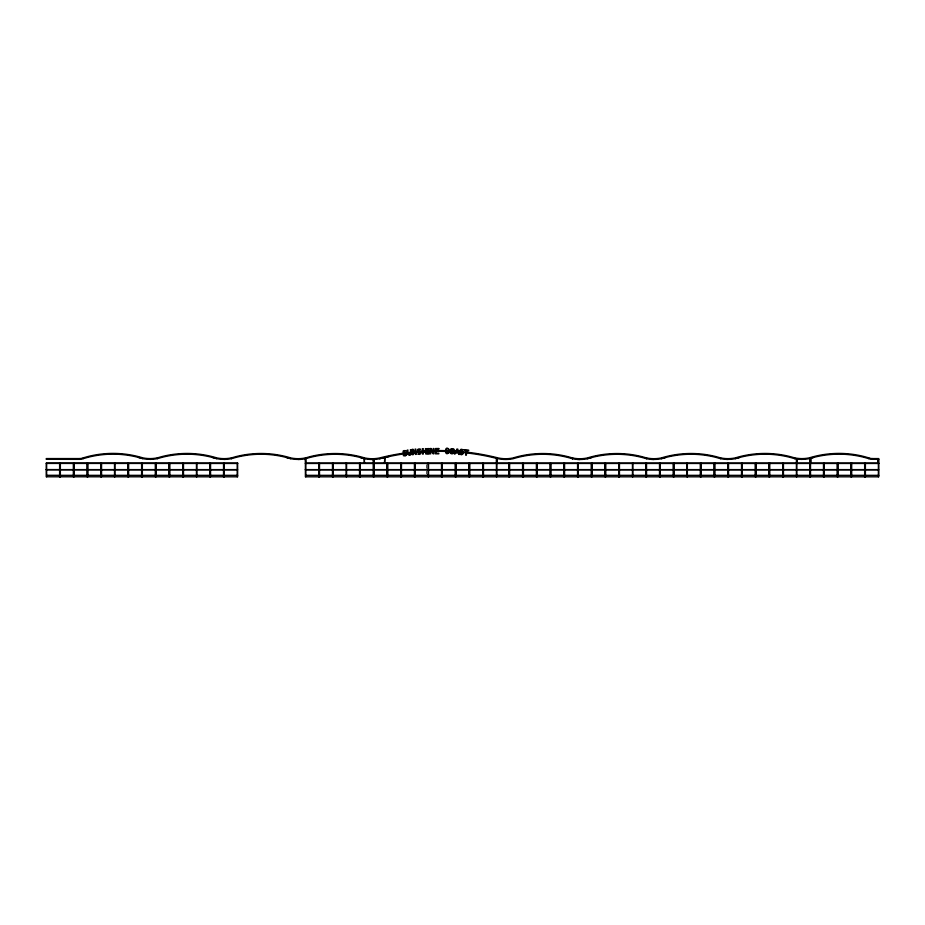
<?xml version="1.0" encoding="UTF-8"?>
<svg xmlns="http://www.w3.org/2000/svg" width="925" height="925" viewBox="0 0 925 925"><rect width="100%" height="100%" fill="white"/><g stroke="black" fill="none" stroke-linecap="round" stroke-linejoin="round"><path stroke-width="0.69" stroke-dasharray="4.62 3.47" d="M426.506 464.697L426.506 468.385M426.506 471.16L426.506 473.993"/><path stroke-width="1.39" d="M878.75 459.32L872.425 459.32L872.425 458.58A9.643 9.643 0 0 1 868.714 457.84L864.066 456.534A101.808 101.808 0 0 0 809.213 457.887A36.676 36.676 0 0 1 794.691 457.887L790.043 456.58A101.808 101.808 0 0 0 735.19 457.933A36.676 36.676 0 0 1 720.668 457.921L716.019 456.626A101.808 101.808 0 0 0 661.167 457.979A36.676 36.676 0 0 1 646.644 457.967L641.996 456.672A101.808 101.808 0 0 0 587.144 458.014A36.676 36.676 0 0 1 572.621 458.014A101.796 101.796 0 0 0 512.924 458.002A36.676 36.676 0 0 1 498.402 458.002A241.737 241.737 0 0 0 379.423 458.002A36.676 36.676 0 0 1 364.913 458.002A101.808 101.808 0 0 0 310.06 456.661L305.4 457.956A36.676 36.676 0 0 1 290.889 457.967A101.808 101.808 0 0 0 236.037 456.615L231.377 457.921A36.676 36.676 0 0 1 216.866 457.921A101.808 101.808 0 0 0 162.014 456.58L157.354 457.875A36.676 36.676 0 0 1 142.843 457.875A101.808 101.808 0 0 0 87.991 456.534L83.343 457.829A9.643 9.643 0 0 1 79.631 458.569L46.25 458.569L46.25 459.309L79.631 459.343A9.643 9.643 0 0 0 83.343 458.603L88.164 457.251A101.126 101.126 0 0 1 142.681 458.603A37.462 37.462 0 0 0 157.516 458.603L157.354 457.875L157.354 458.638L162.187 457.285A101.126 101.126 0 0 1 216.693 458.638A37.462 37.462 0 0 0 231.528 458.638L231.377 457.921L231.377 458.684L236.21 457.332A101.126 101.126 0 0 1 290.716 458.684A37.462 37.462 0 0 0 305.551 458.684L305.4 457.956L305.4 476.814L878.75 476.814L878.75 458.58L872.425 458.58L873.154 459.32M872.425 459.355L872.425 459.32A9.643 9.643 0 0 1 868.714 458.615L863.881 457.262A101.126 101.126 0 0 0 809.375 458.615A37.462 37.462 0 0 1 794.54 458.615L794.691 457.887L794.691 458.65L789.857 457.297A101.126 101.126 0 0 0 735.352 458.65A37.462 37.462 0 0 1 720.517 458.65L720.668 457.933L720.668 458.696L715.834 457.343A101.126 101.126 0 0 0 661.329 458.696A37.462 37.462 0 0 1 646.494 458.696L646.644 457.967L646.644 458.742L641.811 457.389A101.126 101.126 0 0 0 587.306 458.742A37.462 37.462 0 0 1 572.471 458.742A101.126 101.126 0 0 0 513.086 458.731A37.462 37.462 0 0 1 498.251 458.731L488.516 456.476A241.067 241.067 0 0 0 379.574 458.731A37.462 37.462 0 0 1 364.739 458.731A101.126 101.126 0 0 0 310.233 457.378L305.4 458.731M364.184 458.731L364.554 463.09M373.272 459.101L374.012 458.997M496.436 458.731L497.176 458.627M587.306 458.742L592.139 457.389M661.329 458.696L666.162 457.343M735.352 458.65L740.185 457.297M809.375 458.615L814.208 457.262M379.574 458.731L389.309 456.476M152.579 459.262L150.093 459.343M226.602 459.297L224.116 459.39M300.625 459.343L298.139 459.424M374.648 459.39L372.162 459.471M497.176 463.09C497.777 456.511 495.846 456.43 496.436 463.09M810.508 458.268L809.768 458.268L809.768 463.09M305.4 458.58L305.77 463.09M364.554 458.58L364.184 463.09M305.4 463.09L878.75 463.09M46.273 463.425L237.633 463.46M305.4 463.46L878.75 463.46M46.273 469.588L59.616 469.588M59.986 469.623L73.341 469.623M73.734 469.623L87.089 469.623M87.459 469.623L100.813 469.623M101.183 469.623L127.881 469.623M128.251 469.623L141.606 469.623M141.976 469.623L155.331 469.623M155.666 469.623L169.021 469.623M169.391 469.623L182.745 469.623M183.115 469.623L209.813 469.623M210.183 469.623L223.538 469.623M223.908 469.623L237.262 469.623M305.4 469.623L318.755 469.623M319.125 469.623L332.48 469.623M332.85 469.623L359.547 469.623M359.917 469.623L373.272 469.623M373.642 469.623L386.997 469.623M387.367 469.623L400.71 469.623M401.092 469.623L414.435 469.623M414.805 469.623L441.514 469.623M441.884 469.623L455.239 469.623M455.643 469.623L468.998 469.623M469.368 469.623L482.723 469.623M483.093 469.623L508.866 469.623M509.236 469.623L522.59 469.623M523.053 469.623L536.396 469.623M536.766 469.623L550.121 469.623M550.491 469.623L563.845 469.623M564.215 469.623L577.57 469.623M577.94 469.623L591.283 469.623M591.653 469.623L605.008 469.623M605.355 469.623L618.709 469.623M619.079 469.623L645.8 469.623M646.17 469.623L659.525 469.623M659.895 469.623L673.25 469.623M673.62 469.623L700.317 469.623M700.699 469.623L714.054 469.623M714.458 469.623L727.813 469.623M728.183 469.623L741.526 469.623M741.896 469.623L755.251 469.623M755.621 469.623L768.976 469.623M769.346 469.623L782.7 469.623M783.07 469.623L809.768 469.623M810.138 469.623L823.493 469.623M823.863 469.623L837.218 469.623M837.587 469.623L850.931 469.623M851.301 469.623L864.655 469.623M865.025 469.623L878.38 469.623M46.273 469.738L237.633 469.761M305.4 469.761L878.75 469.761M46.643 475.3L59.998 475.3M60.356 475.334L73.711 475.334M74.104 475.334L87.459 475.334M87.829 475.334L101.183 475.334M101.553 475.334L128.251 475.334M128.621 475.334L141.976 475.334M142.346 475.334L155.701 475.334M156.036 475.334L169.391 475.334M169.761 475.334L183.115 475.334M183.485 475.334L210.195 475.334M210.553 475.334L223.908 475.334M224.278 475.334L237.633 475.334M305.77 475.334L319.125 475.334M319.495 475.334L332.85 475.334M333.22 475.334L509.236 475.334M509.606 475.334L522.96 475.334M523.423 475.334L536.766 475.334M537.136 475.334L550.491 475.334M550.861 475.334L564.215 475.334M564.585 475.334L605.378 475.334M605.725 475.334L619.079 475.334M619.449 475.334L878.75 475.334M801.963 459.355L799.466 459.274M727.94 459.401L725.454 459.309M653.917 459.436L651.431 459.355M579.894 459.482L577.408 459.401M359.906 457.378L364.739 458.731M285.883 457.332L290.716 458.684M211.86 457.285L216.693 458.638M137.848 457.251L142.681 458.603M79.631 458.569L79.631 459.343M878.38 458.962L878.38 476.814M878.01 459.309L878.01 463.09M868.714 457.84L868.714 458.615M865.395 463.09L865.395 476.814M865.025 463.09L865.025 476.814M864.655 463.46L864.655 476.814M851.682 463.09L851.682 476.814M851.301 463.09L851.301 476.814M850.931 463.46L850.931 476.814M837.957 463.09L837.957 476.814M837.587 463.09L837.587 476.814M837.218 463.46L837.218 476.814M824.233 463.09L824.233 476.814M823.863 463.09L823.863 476.814M823.493 463.46L823.493 476.814M810.878 463.09L810.878 458.118L810.138 458.118L810.138 476.814M810.508 458.118L810.508 476.814M809.768 463.46L809.768 476.814M797.165 463.09L797.165 458.939L796.413 458.939L796.413 476.814M796.783 458.939L796.783 476.814M783.44 463.09L783.44 476.814M783.07 463.09L783.07 476.814M782.7 463.46L782.7 476.814M769.716 463.09L769.716 476.814M769.346 463.09L769.346 476.814M768.976 463.46L768.976 476.814M755.991 463.09L755.991 476.814M755.621 463.09L755.621 476.814M755.251 463.46L755.251 476.814M742.266 463.09L742.266 476.814M741.896 463.09L741.896 476.814M741.526 463.46L741.526 476.814M728.518 463.09L728.553 476.814M728.183 463.09L728.183 476.814M727.813 463.46L727.813 476.814M714.805 463.09L714.828 476.814M714.458 463.09L714.458 476.814M714.054 463.46L714.054 476.814M701.081 463.09L701.069 476.814M700.688 463.09L700.699 476.814M700.317 463.46L700.317 476.814M687.344 463.09L687.344 476.814M686.974 463.09L686.974 476.814M673.967 463.09L673.99 476.814M673.597 463.09L673.62 476.814M673.25 463.46L673.25 476.814M660.242 463.09L660.265 476.814M659.895 463.09L659.895 476.814M659.525 463.46L659.525 476.814M646.517 463.09L646.552 476.814M646.17 463.09L646.17 476.814M645.8 463.46L645.8 476.814M632.804 463.09L632.827 476.814M632.457 463.09L632.457 476.814M619.449 463.46L619.449 476.814M619.079 463.09L619.079 476.814M618.709 463.46L618.709 476.814M605.725 463.46L605.725 476.814M605.355 463.09L605.355 476.814M604.985 463.46L605.008 476.814M592 463.09L592.035 476.814M591.63 463.09L591.653 476.814M591.283 463.46L591.283 476.814M578.287 463.09L578.31 476.814M577.94 463.09L577.94 476.814M577.57 463.46L577.57 476.814M564.585 476.814L564.562 463.09M564.215 463.09L564.215 476.814M563.845 463.46L563.845 476.814M550.861 463.46L550.861 476.814M550.491 463.09L550.491 476.814M550.121 463.46L550.121 476.814M537.136 463.46L537.136 476.814M536.766 463.09L536.766 476.814M536.396 463.46L536.396 476.814M523.423 463.46L523.423 476.814M523.053 463.09L523.053 476.814M522.59 463.46L522.59 476.814M509.606 463.46L509.606 476.814M509.236 463.09L509.236 476.814M508.866 463.46L508.866 476.814M496.806 458.141L496.806 476.814M496.436 463.46L496.436 476.814M483.463 463.46L483.463 476.814M483.093 463.09L483.093 476.814M482.723 463.46L482.723 476.814M469.738 463.46L469.738 476.814M469.368 463.09L469.368 476.814M468.998 463.46L468.998 476.814M456.013 463.46L456.013 476.814M455.609 463.09L455.643 476.814M455.239 463.46L455.239 476.814M442.254 463.46L442.254 476.814M441.884 463.09L441.884 476.814M441.514 463.46L441.514 476.814M428.529 463.09L428.529 476.814M428.159 463.09L428.159 476.814M415.175 463.46L415.175 476.814M414.805 463.09L414.805 476.814M414.435 463.46L414.435 476.814M401.462 463.46L401.462 476.814M401.092 463.09L401.092 476.814M400.71 463.46L400.71 476.814M387.737 463.46L387.737 476.814M387.367 463.09L387.367 476.814M386.997 463.46L386.997 476.814M384.812 463.09L384.812 457.47L384.442 463.09M374.012 476.814L374.012 458.95L373.272 458.95L373.272 476.814M373.642 458.95L373.642 476.814M360.288 463.46L360.288 476.814M359.917 463.09L359.917 476.814M359.547 463.46L359.547 476.814M346.574 463.09L346.574 476.814M346.193 463.09L346.193 476.814M333.22 463.46L333.22 476.814M332.85 463.09L332.85 476.814M332.48 463.46L332.48 476.814M319.495 463.46L319.495 476.814M319.125 463.09L319.125 476.814M318.755 463.46L318.755 476.814M305.77 463.46L305.77 476.814M305.701 458.615L305.701 463.09M237.262 463.46L237.262 476.814M224.278 463.46L224.278 476.814M223.908 463.09L223.908 476.814M223.538 463.46L223.538 476.814M210.553 463.46L210.553 476.814M210.195 463.09L210.183 476.814M209.813 463.46L209.813 476.814M196.84 463.09L196.84 476.814M196.47 463.09L196.458 476.814M183.485 463.46L183.485 476.814M183.115 463.09L183.115 476.814M182.745 463.46L182.745 476.814M169.761 463.46L169.761 476.814M169.391 463.09L169.391 476.814M169.021 463.46L169.021 476.814M156.036 463.46L156.036 476.814M155.666 463.09L155.666 476.814M155.331 463.46L155.331 476.814M142.346 463.46L142.346 476.814M141.976 463.09L141.976 476.814M141.606 463.46L141.606 476.814M128.621 463.46L128.621 476.814M128.251 463.09L128.251 476.814M127.881 463.46L127.881 476.814M114.908 463.09L114.897 476.814M114.527 463.09L114.538 476.814M101.553 463.46L101.553 476.814M101.183 463.09L101.183 476.814M100.813 463.46L100.813 476.814M87.829 463.46L87.829 476.814M87.459 463.09L87.459 476.814M87.089 463.46L87.089 476.814M83.343 457.829L83.343 458.603M74.104 463.46L74.104 476.814M73.734 463.46L73.734 476.814M73.341 463.46L73.341 476.814M60.356 463.46L60.356 476.814M59.998 463.055L59.986 476.814M59.616 463.425L59.616 476.78M46.643 463.425L46.643 476.78M448.972 452.394C444.22 457.991 444.462 443.78 449.018 449.504C444.937 446.012 444.775 455.759 448.972 452.394M417.51 450.197C419.615 453.192 422.505 452.776 417.765 454.048C421.337 455.921 422.552 450.533 418.447 450.891C418.424 448.903 423.153 449.377 418.458 449.018A1.688 1.688 0 0 0 417.718 449.642L417.51 450.197M460.118 450.544C462.939 453.978 463.887 453.632 459.713 454.083C462.882 456.58 465.078 451.516 460.974 451.099C461.332 449.145 465.876 450.487 461.332 449.261A1.688 1.688 0 0 0 460.488 449.735L460.118 450.544M406.11 454.198C406.26 456.499 402.572 453.817 403.439 455.701C407.139 457.332 407.983 451.874 403.913 452.498C403.762 450.521 408.503 450.683 403.797 450.637A1.688 1.688 0 0 0 403.092 451.296L403.427 453.077L406.11 454.198M411.417 453.528C410.422 457.794 405.162 453.331 407.254 450.117L407.948 450.047C406.248 456.441 413.325 455.713 410.353 449.804L411.058 449.723L411.417 453.528M453.817 451.331C450.059 458.349 450.637 444.035 453.817 451.331M449.932 450.556C448.648 455.724 456.777 454.21 454.244 449.7A2.023 2.023 0 0 0 453.273 448.741L450.938 448.868L449.932 450.556M464.442 449.689L464.373 450.302L466.131 450.498L465.622 455.135L466.327 455.216L466.836 450.579L468.605 450.776L468.663 450.151L464.442 449.689M572.621 458.014L572.471 458.742L572.621 458.014M455.967 452.764L454.637 454.117L456.938 449.03L457.794 449.122L459.043 454.557L457.979 452.972L455.967 452.764M457.274 449.793L456.222 452.186L457.84 452.348L457.274 449.793M412.989 449.365L411.995 449.469L412.55 454.73L413.209 454.661L412.735 450.128L415.533 454.418L416.319 454.337L415.764 449.076L415.105 449.145L415.545 453.308L412.989 449.365M422.979 448.787L422.274 448.822L422.563 454.106L423.268 454.071L423.153 452.001L425.581 451.863L425.697 453.932L426.402 453.897L426.113 448.613L425.408 448.66L425.546 451.238L423.118 451.377L422.979 448.787M429.015 448.602L426.957 448.671L427.651 449.192L427.812 453.4L427.165 453.955L429.212 453.886L428.518 453.366L428.356 449.157L429.015 448.602M431.062 448.544L430.067 448.544L430.067 453.828L430.715 453.828L430.715 449.272L433.062 453.828L433.848 453.828L433.848 448.544L433.189 448.544L433.189 452.73L431.062 448.544M438.785 448.533L435.467 448.533L435.467 453.828L438.785 453.828L438.785 453.204L436.172 453.204L436.172 451.238L438.6 451.238L438.6 450.614L436.172 450.614L436.172 449.157L438.785 449.157L438.785 448.533M237.633 463.09L46.273 463.055L46.273 476.78L237.633 476.814L237.633 463.09"/></g></svg>
